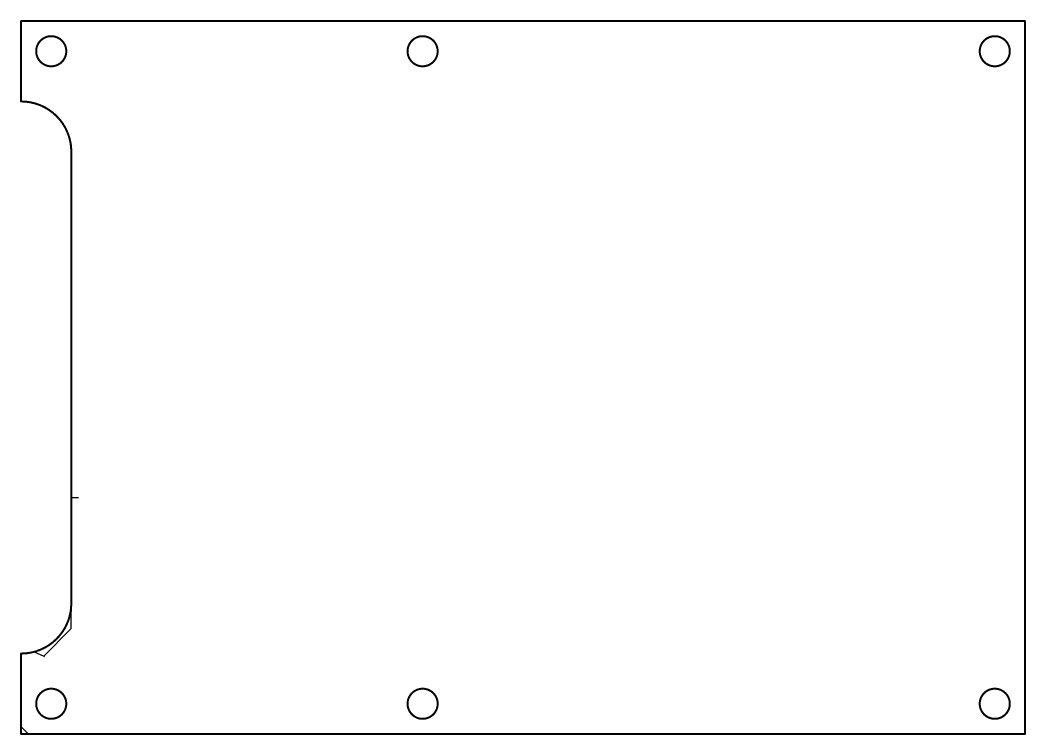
# Model space of a CAD drawing. Header units: millimetres. Extents: x 40 to 234, y 50 to 163.
# Drawn here: x 39.9 to 140.1, y 49.9 to 121.1 of the extents above; entities that cross this region are included whole.
import ezdxf

# ---------------------------------------------------------------- set-up
doc = ezdxf.new("R2010")
doc.units = ezdxf.units.MM
for name, color, linetype in [('BottomLayer', 5, 'Continuous'), ('MultiLayer', 9, 'Continuous'), ('TopOverlay', 2, 'Continuous')]:
    doc.layers.add(name, color=color, linetype=linetype)

msp = doc.modelspace()

# ---------------------------------------------------------------- linework, layer by layer
at = {"layer": 'BottomLayer'}
for p, q in [((40, 113.01), (40, 121)), ((40, 121), (140, 121)), ((140, 121), (140, 50)), ((42.16, 119.25), (41.93, 119.07)), ((42.42, 119.39), (42.16, 119.25)), ((42.71, 119.48), (42.42, 119.39)), ((43, 119.51), (42.71, 119.48)), ((43.29, 119.48), (43, 119.51)), ((43.58, 119.39), (43.29, 119.48)), ((43.84, 119.25), (43.58, 119.39)), ((44.07, 119.07), (43.84, 119.25)), ((79.16, 119.25), (78.93, 119.07)), ((79.42, 119.39), (79.16, 119.25)), ((79.71, 119.48), (79.42, 119.39)), ((80, 119.51), (79.71, 119.48)), ((80.29, 119.48), (80, 119.51)), ((80.58, 119.39), (80.29, 119.48)), ((80.84, 119.25), (80.58, 119.39)), ((81.07, 119.07), (80.84, 119.25)), ((136.16, 119.25), (135.93, 119.07)), ((136.42, 119.39), (136.16, 119.25)), ((136.71, 119.48), (136.42, 119.39)), ((137, 119.51), (136.71, 119.48)), ((137.29, 119.48), (137, 119.51)), ((137.58, 119.39), (137.29, 119.48)), ((137.84, 119.25), (137.58, 119.39)), ((138.07, 119.07), (137.84, 119.25)), ((41.52, 118.29), (41.49, 118)), ((41.61, 118.58), (41.52, 118.29)), ((41.75, 118.84), (41.61, 118.58)), ((41.93, 119.07), (41.75, 118.84)), ((44.25, 118.84), (44.07, 119.07)), ((44.39, 118.58), (44.25, 118.84)), ((44.48, 118.29), (44.39, 118.58)), ((44.51, 118), (44.48, 118.29)), ((78.52, 118.29), (78.49, 118)), ((78.61, 118.58), (78.52, 118.29)), ((78.75, 118.84), (78.61, 118.58)), ((78.93, 119.07), (78.75, 118.84)), ((81.25, 118.84), (81.07, 119.07)), ((81.39, 118.58), (81.25, 118.84)), ((81.48, 118.29), (81.39, 118.58)), ((81.51, 118), (81.48, 118.29)), ((135.52, 118.29), (135.49, 118)), ((135.61, 118.58), (135.52, 118.29)), ((135.75, 118.84), (135.61, 118.58)), ((135.93, 119.07), (135.75, 118.84)), ((138.25, 118.84), (138.07, 119.07)), ((138.39, 118.58), (138.25, 118.84)), ((138.48, 118.29), (138.39, 118.58)), ((138.51, 118), (138.48, 118.29)), ((41.49, 118), (41.52, 117.71)), ((41.52, 117.71), (41.61, 117.42)), ((41.61, 117.42), (41.75, 117.16)), ((44.25, 117.16), (44.39, 117.42)), ((44.39, 117.42), (44.48, 117.71)), ((44.48, 117.71), (44.51, 118)), ((78.49, 118), (78.52, 117.71)), ((78.52, 117.71), (78.61, 117.42)), ((78.61, 117.42), (78.75, 117.16)), ((81.25, 117.16), (81.39, 117.42)), ((81.39, 117.42), (81.48, 117.71)), ((81.48, 117.71), (81.51, 118)), ((135.49, 118), (135.52, 117.71)), ((135.52, 117.71), (135.61, 117.42)), ((135.61, 117.42), (135.75, 117.16)), ((138.25, 117.16), (138.39, 117.42)), ((138.39, 117.42), (138.48, 117.71)), ((138.48, 117.71), (138.51, 118)), ((41.75, 117.16), (41.93, 116.93)), ((41.93, 116.93), (42.16, 116.75)), ((42.16, 116.75), (42.42, 116.61)), ((42.42, 116.61), (42.71, 116.52)), ((42.71, 116.52), (43, 116.49)), ((43, 116.49), (43.29, 116.52)), ((43.29, 116.52), (43.58, 116.61)), ((43.58, 116.61), (43.84, 116.75)), ((43.84, 116.75), (44.07, 116.93)), ((44.07, 116.93), (44.25, 117.16)), ((78.75, 117.16), (78.93, 116.93)), ((78.93, 116.93), (79.16, 116.75)), ((79.16, 116.75), (79.42, 116.61)), ((79.42, 116.61), (79.71, 116.52)), ((79.71, 116.52), (80, 116.49)), ((80, 116.49), (80.29, 116.52)), ((80.29, 116.52), (80.58, 116.61)), ((80.58, 116.61), (80.84, 116.75)), ((80.84, 116.75), (81.07, 116.93)), ((81.07, 116.93), (81.25, 117.16)), ((135.75, 117.16), (135.93, 116.93)), ((135.93, 116.93), (136.16, 116.75)), ((136.16, 116.75), (136.42, 116.61)), ((136.42, 116.61), (136.71, 116.52)), ((136.71, 116.52), (137, 116.49)), ((137, 116.49), (137.29, 116.52)), ((137.29, 116.52), (137.58, 116.61)), ((137.58, 116.61), (137.84, 116.75)), ((137.84, 116.75), (138.07, 116.93)), ((138.07, 116.93), (138.25, 117.16)), ((40, 113.01), (40.17, 113)), ((40.17, 113), (40, 113.01)), ((40, 113.01), (40, 113.01)), ((40, 113.01), (40, 113.01)), ((40, 113.01), (40, 113.01)), ((40.17, 113), (40.65, 112.97)), ((40.65, 112.97), (40.17, 113)), ((40.17, 113), (40.17, 113)), ((40.17, 113), (40.17, 113)), ((40.65, 112.97), (40.66, 112.96)), ((40.66, 112.97), (40.65, 112.97)), ((40.65, 112.97), (40.65, 112.97)), ((40.65, 112.97), (40.65, 112.97)), ((40.65, 112.97), (40.65, 112.97)), ((40.65, 112.97), (40.65, 112.97)), ((40.65, 112.97), (40.65, 112.97)), ((40.66, 112.96), (40.66, 112.97)), ((40.66, 112.96), (41.3, 112.84)), ((40.77, 112.94), (40.66, 112.96)), ((40.66, 112.96), (40.66, 112.96)), ((41.3, 112.84), (40.77, 112.94)), ((40.77, 112.94), (40.77, 112.94)), ((40.77, 112.94), (40.77, 112.94)), ((41.3, 112.84), (41.92, 112.63)), ((41.92, 112.63), (41.3, 112.84)), ((41.92, 112.63), (42.21, 112.48)), ((42.21, 112.48), (41.92, 112.63)), ((42.21, 112.48), (42.51, 112.34)), ((42.51, 112.34), (42.21, 112.48)), ((42.51, 112.34), (42.78, 112.16)), ((42.78, 112.16), (42.51, 112.34)), ((42.78, 112.16), (43.05, 111.98)), ((43.05, 111.98), (42.78, 112.16)), ((43.05, 111.98), (43.3, 111.76)), ((43.3, 111.76), (43.05, 111.98)), ((43.3, 111.76), (43.54, 111.54)), ((43.54, 111.54), (43.3, 111.76)), ((43.54, 111.54), (43.76, 111.3)), ((43.76, 111.3), (43.54, 111.54)), ((43.76, 111.3), (43.98, 111.05)), ((43.98, 111.05), (43.76, 111.3)), ((43.98, 111.05), (44.16, 110.78)), ((44.16, 110.78), (43.98, 111.05)), ((44.16, 110.78), (44.34, 110.51)), ((44.34, 110.51), (44.16, 110.78)), ((44.34, 110.51), (44.48, 110.21)), ((44.48, 110.21), (44.34, 110.51)), ((44.48, 110.21), (44.63, 109.92)), ((44.63, 109.92), (44.48, 110.21)), ((44.63, 109.92), (44.73, 109.61)), ((44.73, 109.61), (44.63, 109.92)), ((44.73, 109.61), (44.84, 109.3)), ((44.84, 109.3), (44.73, 109.61)), ((44.84, 109.3), (44.9, 108.98)), ((44.9, 108.98), (44.84, 109.3)), ((44.9, 108.98), (44.97, 108.65)), ((44.97, 108.65), (44.9, 108.98)), ((44.97, 108.65), (45.01, 108)), ((45.01, 108), (44.97, 108.65)), ((45.01, 108), (45, 108)), ((45, 108), (45, 62.68)), ((45, 92.59), (45, 108)), ((45, 108), (45.01, 108)), ((45, 73.5), (45, 83.29)), ((45, 60.5), (45, 73.5)), ((45.71, 73.5), (45, 73.5)), ((45, 73.5), (45, 73.5)), ((45.71, 73.5), (45.71, 73.5)), ((45.71, 73.5), (45.71, 73.5)), ((44.97, 62.27), (44.84, 61.7)), ((45, 62.68), (44.97, 62.27)), ((44.73, 61.39), (44.63, 61.08)), ((44.84, 61.7), (44.73, 61.39)), ((42.25, 57.75), (45, 60.5)), ((44.19, 60.26), (43.98, 59.95)), ((44.34, 60.5), (44.19, 60.26)), ((44.48, 60.79), (44.34, 60.5)), ((44.63, 61.08), (44.48, 60.79)), ((43.54, 59.46), (43.05, 59.02)), ((43.76, 59.7), (43.54, 59.46)), ((43.98, 59.95), (43.76, 59.7)), ((41.3, 58.16), (40.98, 58.1)), ((40.98, 58.1), (41.3, 58.16)), ((41.61, 58.27), (41.3, 58.16)), ((41.3, 58.16), (41.3, 58.16)), ((41.3, 58.16), (42.25, 57.75)), ((41.92, 58.37), (41.61, 58.27)), ((42.21, 58.52), (41.92, 58.37)), ((42.51, 58.66), (42.21, 58.52)), ((42.78, 58.84), (42.51, 58.66)), ((43.05, 59.02), (42.78, 58.84)), ((40.33, 58.01), (40, 57.99)), ((40, 57.99), (40.33, 58.01)), ((40, 50.71), (40, 57.99)), ((40.65, 58.03), (40.33, 58.01)), ((40.33, 58.01), (40.65, 58.03)), ((40.98, 58.1), (40.65, 58.03)), ((40.65, 58.03), (40.98, 58.1)), ((42.25, 57.75), (42.25, 57.75)), ((42.25, 57.75), (42.25, 57.75)), ((42.25, 57.75), (42.25, 57.75)), ((42.25, 57.75), (42.25, 57.75)), ((42.25, 57.75), (42.33, 57.67)), ((42.33, 57.67), (42.33, 57.67)), ((42.33, 57.67), (42.33, 57.67)), ((42.16, 54.25), (41.93, 54.07)), ((42.42, 54.39), (42.16, 54.25)), ((42.71, 54.48), (42.42, 54.39)), ((43, 54.51), (42.71, 54.48)), ((43.29, 54.48), (43, 54.51)), ((43.58, 54.39), (43.29, 54.48)), ((43.84, 54.25), (43.58, 54.39)), ((44.07, 54.07), (43.84, 54.25)), ((79.16, 54.25), (78.93, 54.07)), ((79.42, 54.39), (79.16, 54.25)), ((79.71, 54.48), (79.42, 54.39)), ((80, 54.51), (79.71, 54.48)), ((80.29, 54.48), (80, 54.51)), ((80.58, 54.39), (80.29, 54.48)), ((80.84, 54.25), (80.58, 54.39)), ((81.07, 54.07), (80.84, 54.25)), ((136.16, 54.25), (135.93, 54.07)), ((136.42, 54.39), (136.16, 54.25)), ((136.71, 54.48), (136.42, 54.39)), ((137, 54.51), (136.71, 54.48)), ((137.29, 54.48), (137, 54.51)), ((137.58, 54.39), (137.29, 54.48)), ((137.84, 54.25), (137.58, 54.39)), ((138.07, 54.07), (137.84, 54.25)), ((41.52, 53.29), (41.49, 53)), ((41.61, 53.58), (41.52, 53.29)), ((41.75, 53.84), (41.61, 53.58)), ((41.93, 54.07), (41.75, 53.84)), ((44.25, 53.84), (44.07, 54.07)), ((44.39, 53.58), (44.25, 53.84)), ((44.48, 53.29), (44.39, 53.58)), ((44.51, 53), (44.48, 53.29)), ((78.52, 53.29), (78.49, 53)), ((78.61, 53.58), (78.52, 53.29)), ((78.75, 53.84), (78.61, 53.58)), ((78.93, 54.07), (78.75, 53.84)), ((81.25, 53.84), (81.07, 54.07)), ((81.39, 53.58), (81.25, 53.84)), ((81.48, 53.29), (81.39, 53.58)), ((81.51, 53), (81.48, 53.29)), ((135.52, 53.29), (135.49, 53)), ((135.61, 53.58), (135.52, 53.29)), ((135.75, 53.84), (135.61, 53.58)), ((135.93, 54.07), (135.75, 53.84)), ((138.25, 53.84), (138.07, 54.07)), ((138.39, 53.58), (138.25, 53.84)), ((138.48, 53.29), (138.39, 53.58)), ((138.51, 53), (138.48, 53.29)), ((41.49, 53), (41.52, 52.71)), ((41.52, 52.71), (41.61, 52.42)), ((41.61, 52.42), (41.75, 52.16)), ((41.75, 52.16), (41.93, 51.93)), ((44.07, 51.93), (44.25, 52.16)), ((44.25, 52.16), (44.39, 52.42)), ((44.39, 52.42), (44.48, 52.71)), ((44.48, 52.71), (44.51, 53)), ((78.49, 53), (78.52, 52.71)), ((78.52, 52.71), (78.61, 52.42)), ((78.61, 52.42), (78.75, 52.16)), ((78.75, 52.16), (78.93, 51.93)), ((81.07, 51.93), (81.25, 52.16)), ((81.25, 52.16), (81.39, 52.42)), ((81.39, 52.42), (81.48, 52.71)), ((81.48, 52.71), (81.51, 53)), ((135.49, 53), (135.52, 52.71)), ((135.52, 52.71), (135.61, 52.42)), ((135.61, 52.42), (135.75, 52.16)), ((135.75, 52.16), (135.93, 51.93)), ((138.07, 51.93), (138.25, 52.16)), ((138.25, 52.16), (138.39, 52.42)), ((138.39, 52.42), (138.48, 52.71)), ((138.48, 52.71), (138.51, 53)), ((41.93, 51.93), (42.16, 51.75)), ((42.16, 51.75), (42.42, 51.61)), ((42.42, 51.61), (42.71, 51.52)), ((42.71, 51.52), (43, 51.49)), ((43, 51.49), (43.29, 51.52)), ((43.29, 51.52), (43.58, 51.61)), ((43.58, 51.61), (43.84, 51.75)), ((43.84, 51.75), (44.07, 51.93)), ((78.93, 51.93), (79.16, 51.75)), ((79.16, 51.75), (79.42, 51.61)), ((79.42, 51.61), (79.71, 51.52)), ((79.71, 51.52), (80, 51.49)), ((80, 51.49), (80.29, 51.52)), ((80.29, 51.52), (80.58, 51.61)), ((80.58, 51.61), (80.84, 51.75)), ((80.84, 51.75), (81.07, 51.93)), ((135.93, 51.93), (136.16, 51.75)), ((136.16, 51.75), (136.42, 51.61)), ((136.42, 51.61), (136.71, 51.52)), ((136.71, 51.52), (137, 51.49)), ((137, 51.49), (137.29, 51.52)), ((137.29, 51.52), (137.58, 51.61)), ((137.58, 51.61), (137.84, 51.75)), ((137.84, 51.75), (138.07, 51.93)), ((40.71, 50), (40, 50.71)), ((140, 50), (40.71, 50))]:
    msp.add_line(p, q, dxfattribs=at)
at = {"layer": 'MultiLayer'}
for p, q in [((41.93, 119.07), (42.16, 119.25)), ((42.16, 119.25), (42.42, 119.39)), ((42.42, 119.39), (42.71, 119.48)), ((42.71, 119.48), (43, 119.51)), ((43, 119.51), (43, 119.51)), ((43, 119.51), (43.29, 119.48)), ((43.29, 119.48), (43.58, 119.39)), ((43.58, 119.39), (43.84, 119.25)), ((43.84, 119.25), (44.07, 119.07)), ((78.93, 119.07), (79.16, 119.25)), ((79.16, 119.25), (79.42, 119.39)), ((79.42, 119.39), (79.71, 119.48)), ((79.71, 119.48), (80, 119.51)), ((80, 119.51), (80, 119.51)), ((80, 119.51), (80.29, 119.48)), ((80.29, 119.48), (80.58, 119.39)), ((80.58, 119.39), (80.84, 119.25)), ((80.84, 119.25), (81.07, 119.07)), ((136.16, 119.25), (135.93, 119.07)), ((136.42, 119.39), (136.16, 119.25)), ((136.71, 119.48), (136.42, 119.39)), ((137, 119.51), (136.71, 119.48)), ((137.29, 119.48), (137, 119.51)), ((137, 119.51), (137, 119.51)), ((137.58, 119.39), (137.29, 119.48)), ((137.84, 119.25), (137.58, 119.39)), ((138.07, 119.07), (137.84, 119.25)), ((41.49, 118), (41.52, 118.29)), ((41.52, 118.29), (41.61, 118.58)), ((41.61, 118.58), (41.75, 118.84)), ((41.75, 118.84), (41.93, 119.07)), ((44.07, 119.07), (44.25, 118.84)), ((44.25, 118.84), (44.39, 118.58)), ((44.39, 118.58), (44.48, 118.29)), ((44.48, 118.29), (44.51, 118)), ((78.49, 118), (78.52, 118.29)), ((78.52, 118.29), (78.61, 118.58)), ((78.61, 118.58), (78.75, 118.84)), ((78.75, 118.84), (78.93, 119.07)), ((81.07, 119.07), (81.25, 118.84)), ((81.25, 118.84), (81.39, 118.58)), ((81.39, 118.58), (81.48, 118.29)), ((81.48, 118.29), (81.51, 118)), ((135.52, 118.29), (135.49, 118)), ((135.61, 118.58), (135.52, 118.29)), ((135.75, 118.84), (135.61, 118.58)), ((135.93, 119.07), (135.75, 118.84)), ((138.25, 118.84), (138.07, 119.07)), ((138.39, 118.58), (138.25, 118.84)), ((138.48, 118.29), (138.39, 118.58)), ((138.51, 118), (138.48, 118.29)), ((41.52, 117.71), (41.49, 118)), ((41.49, 118), (41.49, 118)), ((41.61, 117.42), (41.52, 117.71)), ((41.75, 117.16), (41.61, 117.42)), ((44.39, 117.42), (44.25, 117.16)), ((44.48, 117.71), (44.39, 117.42)), ((44.51, 118), (44.48, 117.71)), ((44.51, 118), (44.51, 118)), ((78.52, 117.71), (78.49, 118)), ((78.49, 118), (78.49, 118)), ((78.61, 117.42), (78.52, 117.71)), ((78.75, 117.16), (78.61, 117.42)), ((81.39, 117.42), (81.25, 117.16)), ((81.48, 117.71), (81.39, 117.42)), ((81.51, 118), (81.48, 117.71)), ((81.51, 118), (81.51, 118)), ((135.49, 118), (135.49, 118)), ((135.49, 118), (135.52, 117.71)), ((135.52, 117.71), (135.61, 117.42)), ((135.61, 117.42), (135.75, 117.16)), ((138.25, 117.16), (138.39, 117.42)), ((138.39, 117.42), (138.48, 117.71)), ((138.48, 117.71), (138.51, 118)), ((138.51, 118), (138.51, 118)), ((41.93, 116.93), (41.75, 117.16)), ((42.16, 116.75), (41.93, 116.93)), ((42.42, 116.61), (42.16, 116.75)), ((42.71, 116.52), (42.42, 116.61)), ((43, 116.49), (42.71, 116.52)), ((43.29, 116.52), (43, 116.49)), ((43, 116.49), (43, 116.49)), ((43.58, 116.61), (43.29, 116.52)), ((43.84, 116.75), (43.58, 116.61)), ((44.07, 116.93), (43.84, 116.75)), ((44.25, 117.16), (44.07, 116.93)), ((78.93, 116.93), (78.75, 117.16)), ((79.16, 116.75), (78.93, 116.93)), ((79.42, 116.61), (79.16, 116.75)), ((79.71, 116.52), (79.42, 116.61)), ((80, 116.49), (79.71, 116.52)), ((80.29, 116.52), (80, 116.49)), ((80, 116.49), (80, 116.49)), ((80.58, 116.61), (80.29, 116.52)), ((80.84, 116.75), (80.58, 116.61)), ((81.07, 116.93), (80.84, 116.75)), ((81.25, 117.16), (81.07, 116.93)), ((135.75, 117.16), (135.93, 116.93)), ((135.93, 116.93), (136.16, 116.75)), ((136.16, 116.75), (136.42, 116.61)), ((136.42, 116.61), (136.71, 116.52)), ((136.71, 116.52), (137, 116.49)), ((137, 116.49), (137.29, 116.52)), ((137, 116.49), (137, 116.49)), ((137.29, 116.52), (137.58, 116.61)), ((137.58, 116.61), (137.84, 116.75)), ((137.84, 116.75), (138.07, 116.93)), ((138.07, 116.93), (138.25, 117.16)), ((41.93, 54.07), (42.16, 54.25)), ((42.16, 54.25), (42.42, 54.39)), ((42.42, 54.39), (42.71, 54.48)), ((42.71, 54.48), (43, 54.51)), ((43, 54.51), (43, 54.51)), ((43, 54.51), (43.29, 54.48)), ((43.29, 54.48), (43.58, 54.39)), ((43.58, 54.39), (43.84, 54.25)), ((43.84, 54.25), (44.07, 54.07)), ((79.16, 54.25), (78.93, 54.07)), ((79.42, 54.39), (79.16, 54.25)), ((79.71, 54.48), (79.42, 54.39)), ((80, 54.51), (79.71, 54.48)), ((80.29, 54.48), (80, 54.51)), ((80, 54.51), (80, 54.51)), ((80.58, 54.39), (80.29, 54.48)), ((80.84, 54.25), (80.58, 54.39)), ((81.07, 54.07), (80.84, 54.25)), ((136.16, 54.25), (135.93, 54.07)), ((136.42, 54.39), (136.16, 54.25)), ((136.71, 54.48), (136.42, 54.39)), ((137, 54.51), (136.71, 54.48)), ((137.29, 54.48), (137, 54.51)), ((137, 54.51), (137, 54.51)), ((137.58, 54.39), (137.29, 54.48)), ((137.84, 54.25), (137.58, 54.39)), ((138.07, 54.07), (137.84, 54.25)), ((41.49, 53), (41.52, 53.29)), ((41.52, 53.29), (41.61, 53.58)), ((41.61, 53.58), (41.75, 53.84)), ((41.75, 53.84), (41.93, 54.07)), ((44.07, 54.07), (44.25, 53.84)), ((44.25, 53.84), (44.39, 53.58)), ((44.39, 53.58), (44.48, 53.29)), ((44.48, 53.29), (44.51, 53)), ((78.52, 53.29), (78.49, 53)), ((78.61, 53.58), (78.52, 53.29)), ((78.75, 53.84), (78.61, 53.58)), ((78.93, 54.07), (78.75, 53.84)), ((81.25, 53.84), (81.07, 54.07)), ((81.39, 53.58), (81.25, 53.84)), ((81.48, 53.29), (81.39, 53.58)), ((81.51, 53), (81.48, 53.29)), ((135.52, 53.29), (135.49, 53)), ((135.61, 53.58), (135.52, 53.29)), ((135.75, 53.84), (135.61, 53.58)), ((135.93, 54.07), (135.75, 53.84)), ((138.25, 53.84), (138.07, 54.07)), ((138.39, 53.58), (138.25, 53.84)), ((138.48, 53.29), (138.39, 53.58)), ((138.51, 53), (138.48, 53.29)), ((41.52, 52.71), (41.49, 53)), ((41.49, 53), (41.49, 53)), ((41.61, 52.42), (41.52, 52.71)), ((41.75, 52.16), (41.61, 52.42)), ((41.93, 51.93), (41.75, 52.16)), ((44.25, 52.16), (44.07, 51.93)), ((44.39, 52.42), (44.25, 52.16)), ((44.48, 52.71), (44.39, 52.42)), ((44.51, 53), (44.48, 52.71)), ((44.51, 53), (44.51, 53)), ((78.49, 53), (78.49, 53)), ((78.49, 53), (78.52, 52.71)), ((78.52, 52.71), (78.61, 52.42)), ((78.61, 52.42), (78.75, 52.16)), ((78.75, 52.16), (78.93, 51.93)), ((81.07, 51.93), (81.25, 52.16)), ((81.25, 52.16), (81.39, 52.42)), ((81.39, 52.42), (81.48, 52.71)), ((81.48, 52.71), (81.51, 53)), ((81.51, 53), (81.51, 53)), ((135.49, 53), (135.49, 53)), ((135.49, 53), (135.52, 52.71)), ((135.52, 52.71), (135.61, 52.42)), ((135.61, 52.42), (135.75, 52.16)), ((135.75, 52.16), (135.93, 51.93)), ((138.07, 51.93), (138.25, 52.16)), ((138.25, 52.16), (138.39, 52.42)), ((138.39, 52.42), (138.48, 52.71)), ((138.48, 52.71), (138.51, 53)), ((138.51, 53), (138.51, 53)), ((42.16, 51.75), (41.93, 51.93)), ((42.42, 51.61), (42.16, 51.75)), ((42.71, 51.52), (42.42, 51.61)), ((43, 51.49), (42.71, 51.52)), ((43.29, 51.52), (43, 51.49)), ((43, 51.49), (43, 51.49)), ((43.58, 51.61), (43.29, 51.52)), ((43.84, 51.75), (43.58, 51.61)), ((44.07, 51.93), (43.84, 51.75)), ((78.93, 51.93), (79.16, 51.75)), ((79.16, 51.75), (79.42, 51.61)), ((79.42, 51.61), (79.71, 51.52)), ((79.71, 51.52), (80, 51.49)), ((80, 51.49), (80.29, 51.52)), ((80, 51.49), (80, 51.49)), ((80.29, 51.52), (80.58, 51.61)), ((80.58, 51.61), (80.84, 51.75)), ((80.84, 51.75), (81.07, 51.93)), ((135.93, 51.93), (136.16, 51.75)), ((136.16, 51.75), (136.42, 51.61)), ((136.42, 51.61), (136.71, 51.52)), ((136.71, 51.52), (137, 51.49)), ((137, 51.49), (137.29, 51.52)), ((137, 51.49), (137, 51.49)), ((137.29, 51.52), (137.58, 51.61)), ((137.58, 51.61), (137.84, 51.75)), ((137.84, 51.75), (138.07, 51.93))]:
    msp.add_line(p, q, dxfattribs=at)
at = {"layer": 'TopOverlay'}
for points, const_width in [([(40, 121), (140, 121)], 0.2), ([(40, 113), (40, 121)], 0.2), ([(140, 50), (140, 121)], 0.2), ([(139.9, 121.1), (140, 121)], 0.001), ([(45, 63), (45, 108)], 0.2), ([(40, 50), (40, 58)], 0.2), ([(40, 50), (140, 50)], 0.2)]:
    msp.add_lwpolyline(points, dxfattribs=dict(at, const_width=const_width))
for points, const_width in [([(39.95, 121, 1), (40.05, 121, 1)], 0.1), ([(39.95, 121, 1), (40.05, 121, 1)], 0.1), ([(139.95, 121, 1), (140.05, 121, 1)], 0.1), ([(139.9, 121.1, 1), (139.9, 121.1, 1)], 0.0005), ([(139.95, 121, 1), (140.05, 121, 1)], 0.1), ([(140, 121, 1), (140, 121, 1)], 0.0005), ([(44.5, 118, 1), (41.5, 118, 1)], 0.2), ([(81.5, 118, 1), (78.5, 118, 1)], 0.2), ([(138.5, 118, 1), (135.5, 118, 1)], 0.2), ([(41.45, 118, 1), (41.55, 118, 1)], 0.1), ([(44.45, 118, 1), (44.55, 118, 1)], 0.1), ([(78.45, 118, 1), (78.55, 118, 1)], 0.1), ([(81.45, 118, 1), (81.55, 118, 1)], 0.1), ([(135.45, 118, 1), (135.55, 118, 1)], 0.1), ([(138.45, 118, 1), (138.55, 118, 1)], 0.1), ([(39.95, 113, 1), (40.05, 113, 1)], 0.1), ([(39.95, 113, 1), (40.05, 113, 1)], 0.1), ([(44.95, 108, 1), (45.05, 108, 1)], 0.1), ([(44.95, 108, 1), (45.05, 108, 1)], 0.1), ([(44.95, 63, 1), (45.05, 63, 1)], 0.1), ([(44.95, 63, 1), (45.05, 63, 1)], 0.1), ([(39.95, 58, 1), (40.05, 58, 1)], 0.1), ([(39.95, 58, 1), (40.05, 58, 1)], 0.1), ([(44.5, 53, 1), (41.5, 53, 1)], 0.2), ([(81.5, 53, 1), (78.5, 53, 1)], 0.2), ([(138.5, 53, 1), (135.5, 53, 1)], 0.2), ([(41.45, 53, 1), (41.55, 53, 1)], 0.1), ([(44.45, 53, 1), (44.55, 53, 1)], 0.1), ([(78.45, 53, 1), (78.55, 53, 1)], 0.1), ([(81.45, 53, 1), (81.55, 53, 1)], 0.1), ([(135.45, 53, 1), (135.55, 53, 1)], 0.1), ([(138.45, 53, 1), (138.55, 53, 1)], 0.1), ([(39.95, 50, 1), (40.05, 50, 1)], 0.1), ([(39.95, 50, 1), (40.05, 50, 1)], 0.1), ([(139.95, 50, 1), (140.05, 50, 1)], 0.1), ([(139.95, 50, 1), (140.05, 50, 1)], 0.1)]:
    msp.add_lwpolyline(points, format="xyb", close=True, dxfattribs=dict(at, const_width=const_width))
at = {"layer": 'TopOverlay', "const_width": 0.2}
for points in [[(40, 113, -0.414213), (45, 108)], [(45, 63, -0.414213), (40, 58)]]:
    msp.add_lwpolyline(points, format="xyb", dxfattribs=at)

doc.saveas('drawing.dxf')
